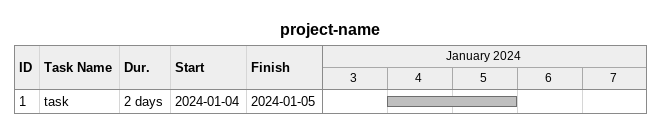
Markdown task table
project-name

| ID | Task | Duration | Start | Finish |
|---|---|---|---|---|
| 1 | task | 2d | 2024-01-04 | 2024-01-05 |
